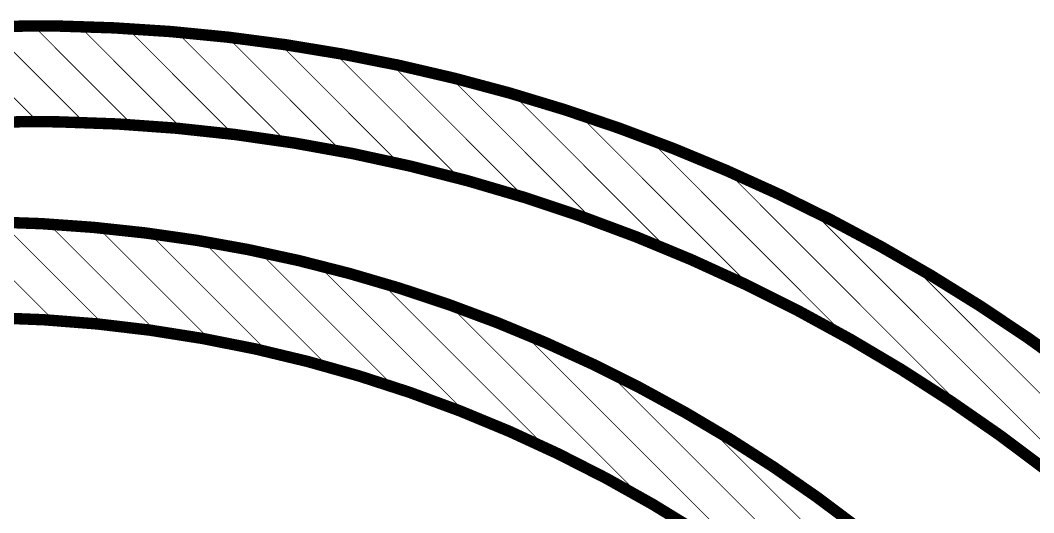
# Model space of a CAD drawing. Header units: inches. Extents: x -4.2 to 12.6, y -6.1 to 3.
# Drawn here: x 10.146 to 11.477, y -0.07 to 0.576 of the extents above; entities that cross this region are included whole.
import ezdxf

# ---------------------------------------------------------------- set-up
doc = ezdxf.new("R2010")
doc.units = ezdxf.units.IN
doc.header["$MEASUREMENT"] = 0
doc.layers.add('Dimension', color=6, linetype='Continuous')

msp = doc.modelspace()

# ---------------------------------------------------------------- linework, layer by layer
at = {"layer": 'Dimension'}
for points, const_width in [([(9.9805779, 0.564537), (10.1549609, 0.5689843)], 0.015), ([(10.1549609, 0.5689843), (10.1557093, 0.5689837)], 0.015), ([(10.1557092, 0.5689836), (10.1934695, 0.5689942)], 0.015), ([(10.1557092, 0.5689836), (10.1557093, 0.5689837)], 0.015), ([(10.1934695, 0.5689942), (10.2689502, 0.5665465)], 0.015), ([(10.2689502, 0.5665465), (10.3443107, 0.5616329)], 0.015), ([(10.0455616, 0.5669597), (10.1698525, 0.4426688)], 0.001), ([(10.1040695, 0.5684518), (10.2313664, 0.4411549)], 0.001), ([(10.1627703, 0.569751), (10.2943724, 0.4381489)], 0.001), ([(10.2237434, 0.5687779), (10.3593164, 0.4332049)], 0.001), ([(10.2863435, 0.5661778), (10.4265422, 0.4259791)], 0.001), ([(10.3443107, 0.5616329), (10.4194702, 0.5542584)], 0.015), ([(10.3507553, 0.561766), (10.4965306, 0.4159907)], 0.001), ([(10.4194702, 0.5542584), (10.4943485, 0.544431)], 0.015), ([(10.4172829, 0.5552384), (10.5693259, 0.4031954)], 0.001), ([(10.4862638, 0.5462575), (10.6453815, 0.3871398)], 0.001), ([(10.4943485, 0.544431), (10.5688655, 0.5321613)], 0.015), ([(10.5577672, 0.5347541), (10.7252684, 0.3672529)], 0.001), ([(10.5688655, 0.5321613), (10.6429417, 0.5174622)], 0.015), ([(10.6321528, 0.5203685), (10.8097884, 0.3427329)], 0.001), ([(10.6429417, 0.5174622), (10.7164977, 0.5003496)], 0.015), ([(10.7164977, 0.5003496), (10.789455, 0.4808416)], 0.015), ([(10.7098627, 0.5026586), (10.900783, 0.3117383)], 0.001), ([(10.789455, 0.4808416), (10.8617358, 0.4589593)], 0.015), ([(10.7915479, 0.4809734), (10.9993002, 0.2732211)], 0.001), ([(10.8617358, 0.4589593), (10.9332625, 0.4347259)], 0.015), ([(10.8784642, 0.4540571), (11.1082565, 0.2242648)], 0.001), ([(10.0297625, 0.4403201), (10.1565712, 0.4435539)], 0.015), ([(10.1565712, 0.4435539), (10.1955122, 0.4432029)], 0.015), ([(10.1955122, 0.4432029), (10.2733444, 0.4404186)], 0.015), ([(10.2733444, 0.4404186), (10.3510278, 0.4348612)], 0.015), ([(10.3510278, 0.4348612), (10.4284638, 0.426538)], 0.015), ([(10.9332625, 0.4347259), (11.0039589, 0.4081672)], 0.015), ([(10.4284638, 0.426538), (10.5055538, 0.4154594)], 0.015), ([(10.5055538, 0.4154594), (10.5821998, 0.4016395)], 0.015), ([(10.9713315, 0.4211898), (11.2342898, 0.1582315)], 0.001), ([(11.0039589, 0.4081672), (11.0737494, 0.3793119)], 0.015), ([(10.5821998, 0.4016395), (10.6583046, 0.385096)], 0.015), ([(10.6583046, 0.385096), (10.733771, 0.3658499)], 0.015), ([(11.0737494, 0.3793119), (11.1425592, 0.3481906)], 0.015), ([(10.733771, 0.3658499), (10.8085034, 0.3439256)], 0.015), ([(11.0715238, 0.3809975), (11.3959986, 0.0565227)], 0.001), ([(10.8085034, 0.3439256), (10.8824067, 0.319351)], 0.015), ([(11.1425592, 0.3481906), (11.210315, 0.3148367)], 0.015), ([(10.8824067, 0.319351), (10.9553869, 0.2921574)], 0.015), ([(11.1839315, 0.3285898), (12.2248551, -0.7123338)], 0.001), ([(11.210315, 0.3148367), (11.2769444, 0.2792857)], 0.015), ([(10.0599908, 0.3125305), (10.1909413, 0.18158)], 0.001), ([(10.105753, 0.3119586), (10.1740741, 0.3095356)], 0.015), ([(10.1203137, 0.3122076), (10.2564523, 0.176069)], 0.001), ([(10.1740741, 0.3095356), (10.2422654, 0.3046781)], 0.015), ([(10.1828451, 0.3096762), (10.3248469, 0.1676744)], 0.001), ([(10.2422654, 0.3046781), (10.3102402, 0.2973922)], 0.015), ([(10.2476555, 0.3048658), (10.3966071, 0.1559142)], 0.001), ([(10.3102402, 0.2973922), (10.3779119, 0.2876871)], 0.015), ([(10.3150541, 0.2974672), (10.4723499, 0.1401714)], 0.001), ([(10.3779119, 0.2876871), (10.4451945, 0.2755752)], 0.015), ([(10.9553869, 0.2921574), (11.0273513, 0.2623792)], 0.015), ([(10.3854205, 0.2871008), (10.5528783, 0.119643)], 0.001), ([(10.4451945, 0.2755752), (10.5120024, 0.2610718)], 0.015), ([(11.2769444, 0.2792857), (11.342376, 0.2415758)], 0.015), ([(10.459227, 0.2732943), (10.6392583, 0.093263)], 0.001), ([(10.5120024, 0.2610718), (10.5782508, 0.2441956)], 0.015), ([(11.0273513, 0.2623792), (11.0982082, 0.2300544)], 0.015), ([(10.5370698, 0.2554515), (10.7336389, 0.0588824)], 0.001), ([(11.31359, 0.2589313), (12.1552113, -0.58269)], 0.001), ([(10.5782508, 0.2441956), (10.6438552, 0.2249678)], 0.015), ([(11.342376, 0.2415758), (11.40654, 0.201747)], 0.015), ([(10.6197121, 0.2328092), (10.840023, 0.0124983)], 0.001), ([(10.6438552, 0.2249678), (10.7087323, 0.203413)], 0.015), ([(11.0982082, 0.2300544), (11.1678678, 0.1952241)], 0.015), ([(10.7087323, 0.203413), (10.7727996, 0.1795586)], 0.015), ([(10.7081492, 0.2043721), (10.9661164, -0.0535951)], 0.001), ([(11.1678678, 0.1952241), (11.2362414, 0.1579325)], 0.015), ([(11.40654, 0.201747), (11.4693677, 0.1598423)], 0.015), ([(10.1067311, 0.1861836), (10.1769449, 0.1834428)], 0.015), ([(10.1769449, 0.1834428), (10.2469971, 0.1779503)], 0.015), ([(10.7727996, 0.1795586), (10.8359755, 0.153435)], 0.015), ([(10.2469971, 0.1779503), (10.31678, 0.1697144)], 0.015), ([(10.31678, 0.1697144), (10.3861862, 0.158748)], 0.015), ([(10.3861862, 0.158748), (10.455109, 0.1450678)], 0.015), ([(10.8058736, 0.1666477), (11.1410189, -0.1684976)], 0.001), ([(10.8359755, 0.153435), (10.8981798, 0.1250752)], 0.015), ([(11.2362414, 0.1579325), (11.3032421, 0.1182272)], 0.015), ([(11.4693677, 0.1598423), (11.530792, 0.1159061)], 0.015), ([(10.455109, 0.1450678), (10.5234421, 0.1286948)], 0.015), ([(10.5234421, 0.1286948), (10.5910804, 0.1096544)], 0.015), ([(10.8981798, 0.1250752), (10.9593333, 0.0945155)], 0.015), ([(11.3032421, 0.1182272), (11.3687846, 0.0761584)], 0.015), ([(10.5910804, 0.1096544), (10.65792, 0.0879757)], 0.015), ([(10.9151721, 0.1173492), (11.7933481, -0.7608268)], 0.001), ([(10.65792, 0.0879757), (10.7238579, 0.0636923)], 0.015), ([(10.9593333, 0.0945155), (11.0193583, 0.0617946)], 0.015), ([(11.3687846, 0.0761584), (11.4327857, 0.0317798)], 0.015), ([(10.7238579, 0.0636923), (10.7887926, 0.0368413)], 0.015), ([(11.0193583, 0.0617946), (11.0781783, 0.0269542)], 0.015), ([(10.7887926, 0.0368413), (10.8526242, 0.0074643)], 0.015), ([(11.0453666, 0.0471547), (11.7231107, -0.6305894)], 0.001), ([(11.0781783, 0.0269542), (11.1357187, -0.0099613)], 0.015), ([(11.4327857, 0.0317798), (11.495164, -0.0148523)], 0.015), ([(10.8526242, 0.0074643), (10.9152544, -0.0243937)], 0.015), ([(11.1357187, -0.0099613), (11.1919061, -0.0489051)], 0.015), ([(10.9152544, -0.0243937), (10.9765871, -0.0586837)], 0.015), ([(10.9765871, -0.0586837), (11.0365276, -0.0953527)], 0.015), ([(11.1919061, -0.0489051), (11.2466692, -0.0898276)], 0.015)]:
    msp.add_lwpolyline(points, dxfattribs=dict(at, const_width=const_width))
for points, const_width in [([(10.1512109, 0.5689843, 1), (10.1587109, 0.5689843, 1)], 0.0075), ([(10.1512109, 0.5689843, 1), (10.1587109, 0.5689843, 1)], 0.0075), ([(10.1519592, 0.5689836, 1), (10.1594592, 0.5689836, 1)], 0.0075), ([(10.1519592, 0.5689836, 1), (10.1594592, 0.5689836, 1)], 0.0075), ([(10.1519593, 0.5689837, 1), (10.1594593, 0.5689837, 1)], 0.0075), ([(10.1519593, 0.5689837, 1), (10.1594593, 0.5689837, 1)], 0.0075), ([(10.1897195, 0.5689942, 1), (10.1972195, 0.5689942, 1)], 0.0075), ([(10.1897195, 0.5689942, 1), (10.1972195, 0.5689942, 1)], 0.0075), ([(10.2652002, 0.5665465, 1), (10.2727002, 0.5665465, 1)], 0.0075), ([(10.2652002, 0.5665465, 1), (10.2727002, 0.5665465, 1)], 0.0075), ([(10.1625203, 0.569751, 1), (10.1630203, 0.569751, 1)], 0.0005), ([(10.2234934, 0.5687779, 1), (10.2239934, 0.5687779, 1)], 0.0005), ([(10.2860935, 0.5661778, 1), (10.2865935, 0.5661778, 1)], 0.0005), ([(10.3405607, 0.5616329, 1), (10.3480607, 0.5616329, 1)], 0.0075), ([(10.3405607, 0.5616329, 1), (10.3480607, 0.5616329, 1)], 0.0075), ([(10.3505053, 0.561766, 1), (10.3510053, 0.561766, 1)], 0.0005), ([(10.4157202, 0.5542584, 1), (10.4232202, 0.5542584, 1)], 0.0075), ([(10.4157202, 0.5542584, 1), (10.4232202, 0.5542584, 1)], 0.0075), ([(10.4170329, 0.5552384, 1), (10.4175329, 0.5552384, 1)], 0.0005), ([(10.4860138, 0.5462575, 1), (10.4865138, 0.5462575, 1)], 0.0005), ([(10.4905985, 0.544431, 1), (10.4980985, 0.544431, 1)], 0.0075), ([(10.4905985, 0.544431, 1), (10.4980985, 0.544431, 1)], 0.0075), ([(10.5575172, 0.5347541, 1), (10.5580172, 0.5347541, 1)], 0.0005), ([(10.5651155, 0.5321613, 1), (10.5726155, 0.5321613, 1)], 0.0075), ([(10.5651155, 0.5321613, 1), (10.5726155, 0.5321613, 1)], 0.0075), ([(10.6319028, 0.5203685, 1), (10.6324028, 0.5203685, 1)], 0.0005), ([(10.6391917, 0.5174622, 1), (10.6466917, 0.5174622, 1)], 0.0075), ([(10.6391917, 0.5174622, 1), (10.6466917, 0.5174622, 1)], 0.0075), ([(10.7127477, 0.5003496, 1), (10.7202477, 0.5003496, 1)], 0.0075), ([(10.7127477, 0.5003496, 1), (10.7202477, 0.5003496, 1)], 0.0075), ([(10.7096127, 0.5026586, 1), (10.7101127, 0.5026586, 1)], 0.0005), ([(10.785705, 0.4808416, 1), (10.793205, 0.4808416, 1)], 0.0075), ([(10.785705, 0.4808416, 1), (10.793205, 0.4808416, 1)], 0.0075), ([(10.7912979, 0.4809734, 1), (10.7917979, 0.4809734, 1)], 0.0005), ([(10.8579858, 0.4589593, 1), (10.8654858, 0.4589593, 1)], 0.0075), ([(10.8579858, 0.4589593, 1), (10.8654858, 0.4589593, 1)], 0.0075), ([(10.8782142, 0.4540571, 1), (10.8787142, 0.4540571, 1)], 0.0005), ([(10.1528212, 0.4435539, 1), (10.1603212, 0.4435539, 1)], 0.0075), ([(10.1528212, 0.4435539, 1), (10.1603212, 0.4435539, 1)], 0.0075), ([(10.1696025, 0.4426688, 1), (10.1701025, 0.4426688, 1)], 0.0005), ([(10.1917622, 0.4432029, 1), (10.1992622, 0.4432029, 1)], 0.0075), ([(10.1917622, 0.4432029, 1), (10.1992622, 0.4432029, 1)], 0.0075), ([(10.2311164, 0.4411549, 1), (10.2316164, 0.4411549, 1)], 0.0005), ([(10.2695944, 0.4404186, 1), (10.2770944, 0.4404186, 1)], 0.0075), ([(10.2695944, 0.4404186, 1), (10.2770944, 0.4404186, 1)], 0.0075), ([(10.3472778, 0.4348612, 1), (10.3547778, 0.4348612, 1)], 0.0075), ([(10.3472778, 0.4348612, 1), (10.3547778, 0.4348612, 1)], 0.0075), ([(10.9295125, 0.4347259, 1), (10.9370125, 0.4347259, 1)], 0.0075), ([(10.9295125, 0.4347259, 1), (10.9370125, 0.4347259, 1)], 0.0075), ([(10.2941224, 0.4381489, 1), (10.2946224, 0.4381489, 1)], 0.0005), ([(10.3590664, 0.4332049, 1), (10.3595664, 0.4332049, 1)], 0.0005), ([(10.4247138, 0.426538, 1), (10.4322138, 0.426538, 1)], 0.0075), ([(10.4247138, 0.426538, 1), (10.4322138, 0.426538, 1)], 0.0075), ([(10.4262922, 0.4259791, 1), (10.4267922, 0.4259791, 1)], 0.0005), ([(10.4962806, 0.4159907, 1), (10.4967806, 0.4159907, 1)], 0.0005), ([(10.5018038, 0.4154594, 1), (10.5093038, 0.4154594, 1)], 0.0075), ([(10.5018038, 0.4154594, 1), (10.5093038, 0.4154594, 1)], 0.0075), ([(10.9710815, 0.4211898, 1), (10.9715815, 0.4211898, 1)], 0.0005), ([(11.0002089, 0.4081672, 1), (11.0077089, 0.4081672, 1)], 0.0075), ([(11.0002089, 0.4081672, 1), (11.0077089, 0.4081672, 1)], 0.0075), ([(10.5690759, 0.4031954, 1), (10.5695759, 0.4031954, 1)], 0.0005), ([(10.5784498, 0.4016395, 1), (10.5859498, 0.4016395, 1)], 0.0075), ([(10.5784498, 0.4016395, 1), (10.5859498, 0.4016395, 1)], 0.0075), ([(10.6451315, 0.3871398, 1), (10.6456315, 0.3871398, 1)], 0.0005), ([(10.6545546, 0.385096, 1), (10.6620546, 0.385096, 1)], 0.0075), ([(10.6545546, 0.385096, 1), (10.6620546, 0.385096, 1)], 0.0075), ([(11.0699994, 0.3793119, 1), (11.0774994, 0.3793119, 1)], 0.0075), ([(11.0699994, 0.3793119, 1), (11.0774994, 0.3793119, 1)], 0.0075), ([(10.730021, 0.3658499, 1), (10.737521, 0.3658499, 1)], 0.0075), ([(10.730021, 0.3658499, 1), (10.737521, 0.3658499, 1)], 0.0075), ([(11.0712738, 0.3809975, 1), (11.0717738, 0.3809975, 1)], 0.0005), ([(10.7250184, 0.3672529, 1), (10.7255184, 0.3672529, 1)], 0.0005), ([(10.8047534, 0.3439256, 1), (10.8122534, 0.3439256, 1)], 0.0075), ([(10.8047534, 0.3439256, 1), (10.8122534, 0.3439256, 1)], 0.0075), ([(11.1388092, 0.3481906, 1), (11.1463092, 0.3481906, 1)], 0.0075), ([(11.1388092, 0.3481906, 1), (11.1463092, 0.3481906, 1)], 0.0075), ([(10.8095384, 0.3427329, 1), (10.8100384, 0.3427329, 1)], 0.0005), ([(10.8786567, 0.319351, 1), (10.8861567, 0.319351, 1)], 0.0075), ([(10.8786567, 0.319351, 1), (10.8861567, 0.319351, 1)], 0.0075), ([(11.1836815, 0.3285898, 1), (11.1841815, 0.3285898, 1)], 0.0005), ([(11.206565, 0.3148367, 1), (11.214065, 0.3148367, 1)], 0.0075), ([(11.206565, 0.3148367, 1), (11.214065, 0.3148367, 1)], 0.0075), ([(10.1703241, 0.3095356, 1), (10.1778241, 0.3095356, 1)], 0.0075), ([(10.1703241, 0.3095356, 1), (10.1778241, 0.3095356, 1)], 0.0075), ([(10.1825951, 0.3096762, 1), (10.1830951, 0.3096762, 1)], 0.0005), ([(10.2385154, 0.3046781, 1), (10.2460154, 0.3046781, 1)], 0.0075), ([(10.2385154, 0.3046781, 1), (10.2460154, 0.3046781, 1)], 0.0075), ([(10.900533, 0.3117383, 1), (10.901033, 0.3117383, 1)], 0.0005), ([(10.2474055, 0.3048658, 1), (10.2479055, 0.3048658, 1)], 0.0005), ([(10.3064902, 0.2973922, 1), (10.3139902, 0.2973922, 1)], 0.0075), ([(10.3064902, 0.2973922, 1), (10.3139902, 0.2973922, 1)], 0.0075), ([(10.3148041, 0.2974672, 1), (10.3153041, 0.2974672, 1)], 0.0005), ([(10.3741619, 0.2876871, 1), (10.3816619, 0.2876871, 1)], 0.0075), ([(10.3741619, 0.2876871, 1), (10.3816619, 0.2876871, 1)], 0.0075), ([(10.9516369, 0.2921574, 1), (10.9591369, 0.2921574, 1)], 0.0075), ([(10.9516369, 0.2921574, 1), (10.9591369, 0.2921574, 1)], 0.0075), ([(10.3851705, 0.2871008, 1), (10.3856705, 0.2871008, 1)], 0.0005), ([(10.4414445, 0.2755752, 1), (10.4489445, 0.2755752, 1)], 0.0075), ([(10.4414445, 0.2755752, 1), (10.4489445, 0.2755752, 1)], 0.0075), ([(11.2731944, 0.2792857, 1), (11.2806944, 0.2792857, 1)], 0.0075), ([(11.2731944, 0.2792857, 1), (11.2806944, 0.2792857, 1)], 0.0075), ([(10.458977, 0.2732943, 1), (10.459477, 0.2732943, 1)], 0.0005), ([(10.5082524, 0.2610718, 1), (10.5157524, 0.2610718, 1)], 0.0075), ([(10.5082524, 0.2610718, 1), (10.5157524, 0.2610718, 1)], 0.0075), ([(10.9990502, 0.2732211, 1), (10.9995502, 0.2732211, 1)], 0.0005), ([(11.0236013, 0.2623792, 1), (11.0311013, 0.2623792, 1)], 0.0075), ([(11.0236013, 0.2623792, 1), (11.0311013, 0.2623792, 1)], 0.0075), ([(10.5368198, 0.2554515, 1), (10.5373198, 0.2554515, 1)], 0.0005), ([(11.31334, 0.2589313, 1), (11.31384, 0.2589313, 1)], 0.0005), ([(10.5745008, 0.2441956, 1), (10.5820008, 0.2441956, 1)], 0.0075), ([(10.5745008, 0.2441956, 1), (10.5820008, 0.2441956, 1)], 0.0075), ([(11.338626, 0.2415758, 1), (11.346126, 0.2415758, 1)], 0.0075), ([(11.338626, 0.2415758, 1), (11.346126, 0.2415758, 1)], 0.0075), ([(10.6194621, 0.2328092, 1), (10.6199621, 0.2328092, 1)], 0.0005), ([(10.6401052, 0.2249678, 1), (10.6476052, 0.2249678, 1)], 0.0075), ([(10.6401052, 0.2249678, 1), (10.6476052, 0.2249678, 1)], 0.0075), ([(11.0944582, 0.2300544, 1), (11.1019582, 0.2300544, 1)], 0.0075), ([(11.0944582, 0.2300544, 1), (11.1019582, 0.2300544, 1)], 0.0075), ([(11.1080065, 0.2242648, 1), (11.1085065, 0.2242648, 1)], 0.0005), ([(10.7049823, 0.203413, 1), (10.7124823, 0.203413, 1)], 0.0075), ([(10.7049823, 0.203413, 1), (10.7124823, 0.203413, 1)], 0.0075), ([(10.7078992, 0.2043721, 1), (10.7083992, 0.2043721, 1)], 0.0005), ([(11.1641178, 0.1952241, 1), (11.1716178, 0.1952241, 1)], 0.0075), ([(11.1641178, 0.1952241, 1), (11.1716178, 0.1952241, 1)], 0.0075), ([(11.40279, 0.201747, 1), (11.41029, 0.201747, 1)], 0.0075), ([(11.40279, 0.201747, 1), (11.41029, 0.201747, 1)], 0.0075), ([(10.1731949, 0.1834428, 1), (10.1806949, 0.1834428, 1)], 0.0075), ([(10.1731949, 0.1834428, 1), (10.1806949, 0.1834428, 1)], 0.0075), ([(10.7690496, 0.1795586, 1), (10.7765496, 0.1795586, 1)], 0.0075), ([(10.7690496, 0.1795586, 1), (10.7765496, 0.1795586, 1)], 0.0075), ([(10.1906913, 0.18158, 1), (10.1911913, 0.18158, 1)], 0.0005), ([(10.2432471, 0.1779503, 1), (10.2507471, 0.1779503, 1)], 0.0075), ([(10.2432471, 0.1779503, 1), (10.2507471, 0.1779503, 1)], 0.0075), ([(10.2562023, 0.176069, 1), (10.2567023, 0.176069, 1)], 0.0005), ([(10.31303, 0.1697144, 1), (10.32053, 0.1697144, 1)], 0.0075), ([(10.31303, 0.1697144, 1), (10.32053, 0.1697144, 1)], 0.0075), ([(10.3245969, 0.1676744, 1), (10.3250969, 0.1676744, 1)], 0.0005), ([(10.3824362, 0.158748, 1), (10.3899362, 0.158748, 1)], 0.0075), ([(10.3824362, 0.158748, 1), (10.3899362, 0.158748, 1)], 0.0075), ([(10.8056236, 0.1666477, 1), (10.8061236, 0.1666477, 1)], 0.0005), ([(10.8322255, 0.153435, 1), (10.8397255, 0.153435, 1)], 0.0075), ([(10.8322255, 0.153435, 1), (10.8397255, 0.153435, 1)], 0.0075), ([(11.2324914, 0.1579325, 1), (11.2399914, 0.1579325, 1)], 0.0075), ([(11.2324914, 0.1579325, 1), (11.2399914, 0.1579325, 1)], 0.0075), ([(11.4656177, 0.1598423, 1), (11.4731177, 0.1598423, 1)], 0.0075), ([(11.4656177, 0.1598423, 1), (11.4731177, 0.1598423, 1)], 0.0075), ([(10.3963571, 0.1559142, 1), (10.3968571, 0.1559142, 1)], 0.0005), ([(10.451359, 0.1450678, 1), (10.458859, 0.1450678, 1)], 0.0075), ([(10.451359, 0.1450678, 1), (10.458859, 0.1450678, 1)], 0.0075), ([(11.2340398, 0.1582315, 1), (11.2345398, 0.1582315, 1)], 0.0005), ([(10.4720999, 0.1401714, 1), (10.4725999, 0.1401714, 1)], 0.0005), ([(10.5196921, 0.1286948, 1), (10.5271921, 0.1286948, 1)], 0.0075), ([(10.5196921, 0.1286948, 1), (10.5271921, 0.1286948, 1)], 0.0075), ([(10.5526283, 0.119643, 1), (10.5531283, 0.119643, 1)], 0.0005), ([(10.8944298, 0.1250752, 1), (10.9019298, 0.1250752, 1)], 0.0075), ([(10.8944298, 0.1250752, 1), (10.9019298, 0.1250752, 1)], 0.0075), ([(11.2994921, 0.1182272, 1), (11.3069921, 0.1182272, 1)], 0.0075), ([(11.2994921, 0.1182272, 1), (11.3069921, 0.1182272, 1)], 0.0075), ([(10.5873304, 0.1096544, 1), (10.5948304, 0.1096544, 1)], 0.0075), ([(10.5873304, 0.1096544, 1), (10.5948304, 0.1096544, 1)], 0.0075), ([(10.9149221, 0.1173492, 1), (10.9154221, 0.1173492, 1)], 0.0005), ([(10.6390083, 0.093263, 1), (10.6395083, 0.093263, 1)], 0.0005), ([(10.65417, 0.0879757, 1), (10.66167, 0.0879757, 1)], 0.0075), ([(10.65417, 0.0879757, 1), (10.66167, 0.0879757, 1)], 0.0075), ([(10.9555833, 0.0945155, 1), (10.9630833, 0.0945155, 1)], 0.0075), ([(10.9555833, 0.0945155, 1), (10.9630833, 0.0945155, 1)], 0.0075), ([(11.3650346, 0.0761584, 1), (11.3725346, 0.0761584, 1)], 0.0075), ([(11.3650346, 0.0761584, 1), (11.3725346, 0.0761584, 1)], 0.0075), ([(10.7201079, 0.0636923, 1), (10.7276079, 0.0636923, 1)], 0.0075), ([(10.7201079, 0.0636923, 1), (10.7276079, 0.0636923, 1)], 0.0075), ([(11.0156083, 0.0617946, 1), (11.0231083, 0.0617946, 1)], 0.0075), ([(11.0156083, 0.0617946, 1), (11.0231083, 0.0617946, 1)], 0.0075), ([(10.7333889, 0.0588824, 1), (10.7338889, 0.0588824, 1)], 0.0005), ([(11.3957486, 0.0565227, 1), (11.3962486, 0.0565227, 1)], 0.0005), ([(10.7850426, 0.0368413, 1), (10.7925426, 0.0368413, 1)], 0.0075), ([(10.7850426, 0.0368413, 1), (10.7925426, 0.0368413, 1)], 0.0075), ([(11.0451166, 0.0471547, 1), (11.0456166, 0.0471547, 1)], 0.0005), ([(11.0744283, 0.0269542, 1), (11.0819283, 0.0269542, 1)], 0.0075), ([(11.0744283, 0.0269542, 1), (11.0819283, 0.0269542, 1)], 0.0075), ([(11.4290357, 0.0317798, 1), (11.4365357, 0.0317798, 1)], 0.0075), ([(11.4290357, 0.0317798, 1), (11.4365357, 0.0317798, 1)], 0.0075), ([(10.8488742, 0.0074643, 1), (10.8563742, 0.0074643, 1)], 0.0075), ([(10.8488742, 0.0074643, 1), (10.8563742, 0.0074643, 1)], 0.0075), ([(10.839773, 0.0124983, 1), (10.840273, 0.0124983, 1)], 0.0005), ([(11.1319687, -0.0099613, 1), (11.1394687, -0.0099613, 1)], 0.0075), ([(11.1319687, -0.0099613, 1), (11.1394687, -0.0099613, 1)], 0.0075), ([(10.9115044, -0.0243937, 1), (10.9190044, -0.0243937, 1)], 0.0075), ([(10.9115044, -0.0243937, 1), (10.9190044, -0.0243937, 1)], 0.0075), ([(10.9658664, -0.0535951, 1), (10.9663664, -0.0535951, 1)], 0.0005), ([(10.9728371, -0.0586837, 1), (10.9803371, -0.0586837, 1)], 0.0075), ([(10.9728371, -0.0586837, 1), (10.9803371, -0.0586837, 1)], 0.0075), ([(11.1881561, -0.0489051, 1), (11.1956561, -0.0489051, 1)], 0.0075), ([(11.1881561, -0.0489051, 1), (11.1956561, -0.0489051, 1)], 0.0075)]:
    msp.add_lwpolyline(points, format="xyb", close=True, dxfattribs=dict(at, const_width=const_width))

doc.saveas('drawing.dxf')
